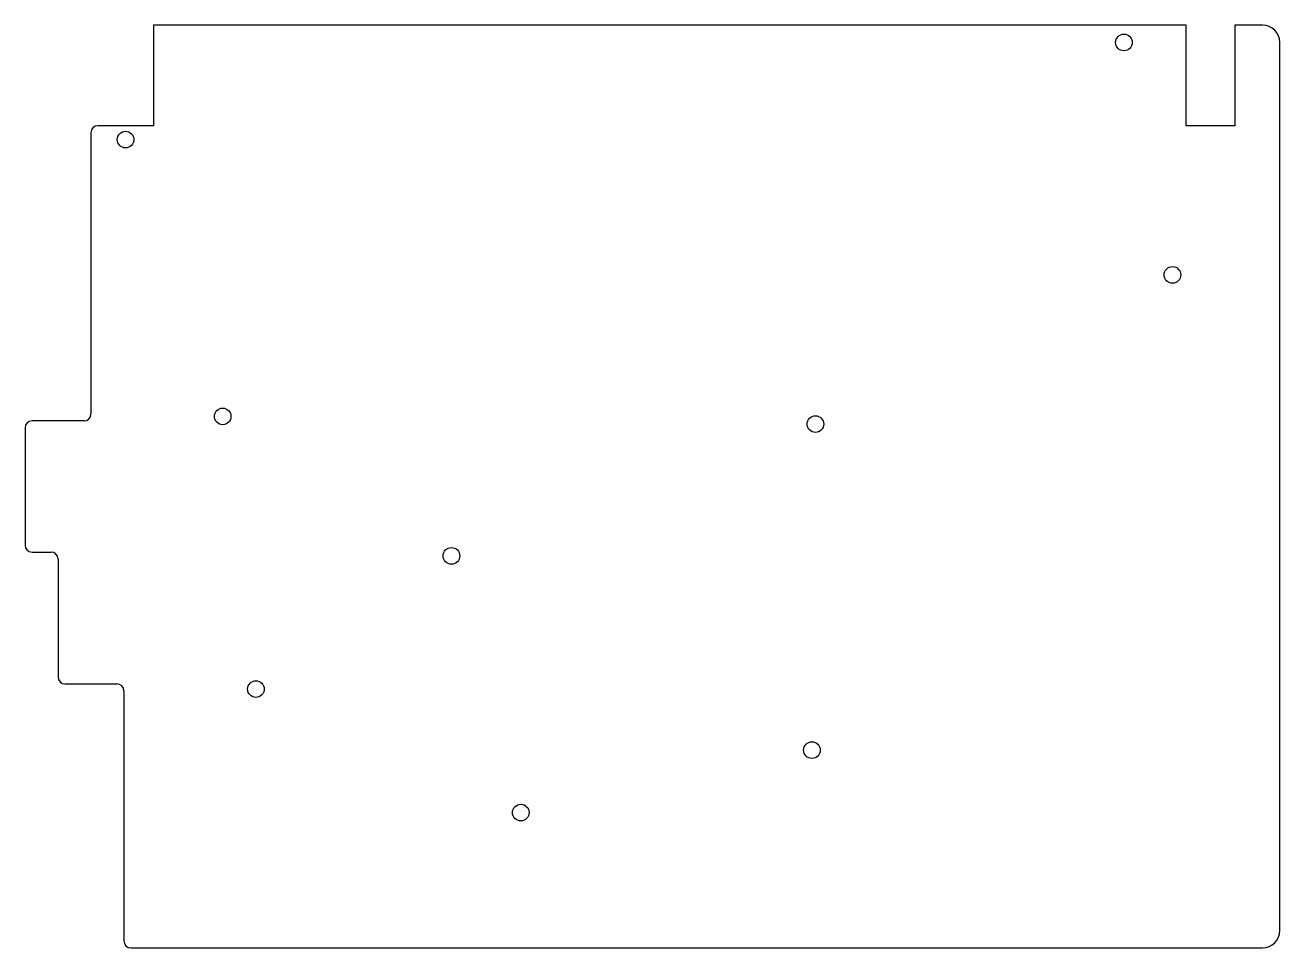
# Model space of a CAD drawing. Header units: millimetres. Extents: x -15 to 166, y 0 to 133.
import ezdxf

# ---------------------------------------------------------------- set-up
doc = ezdxf.new("R2010")
doc.units = ezdxf.units.MM

msp = doc.modelspace()

# ---------------------------------------------------------------- linework, layer by layer
at = {"color": 7, "linetype": 'Continuous', "lineweight": 25}
for p, q in [((153, 133), (4, 133)), ((4, 133), (4, 118.5)), ((153, 118.5), (153, 133)), ((164, 133), (160, 133)), ((160, 133), (160, 118.5)), ((166.5, 2.5), (166.5, 130.5)), ((4, 118.5), (-4, 118.5)), ((160, 118.5), (153, 118.5)), ((-5, 117.5), (-5, 76.95)), ((-14.5, 74.95), (-14.5, 58.05)), ((-6, 75.95), (-13.5, 75.95)), ((-13.5, 57.05), (-10.75, 57.05)), ((-9.75, 56.05), (-9.75, 39.05)), ((-8.75, 38.05), (-1.25, 38.05)), ((-0.25, 37.05), (-0.25, 1)), ((0.75, 0), (164, 0))]:
    msp.add_line(p, q, dxfattribs=at)
for centre in [(144, 130.5), (0, 116.5), (151, 97), (14, 76.6), (99.5, 75.5), (47, 56.5), (18.8, 37.3), (99, 28.5), (57, 19.5)]:
    msp.add_circle(centre, 1.2, dxfattribs=at)
for centre, radius, start, end in [((163.999942, 130.499942), 2.500058, 0.001327, 89.998673), ((-3.999977, 117.499977), 1.000023, 90.001327, 179.998673), ((-6.000023, 76.950023), 1.000023, 270.001327, 359.998673), ((-13.499977, 74.949977), 1.000023, 90.001327, 179.998673), ((-13.499977, 58.050023), 1.000023, 180.001327, 269.998673), ((-10.750023, 56.049977), 1.000023, 0.001327, 89.998673), ((-8.749977, 39.050023), 1.000023, 180.001327, 269.998673), ((-1.250023, 37.049977), 1.000023, 0.001327, 89.998673), ((163.999942, 2.500058), 2.500058, 270.001327, 359.998673), ((0.750023, 1.000023), 1.000023, 180.001327, 269.998673)]:
    msp.add_arc(centre, radius, start, end, dxfattribs=at)

doc.saveas('drawing.dxf')
